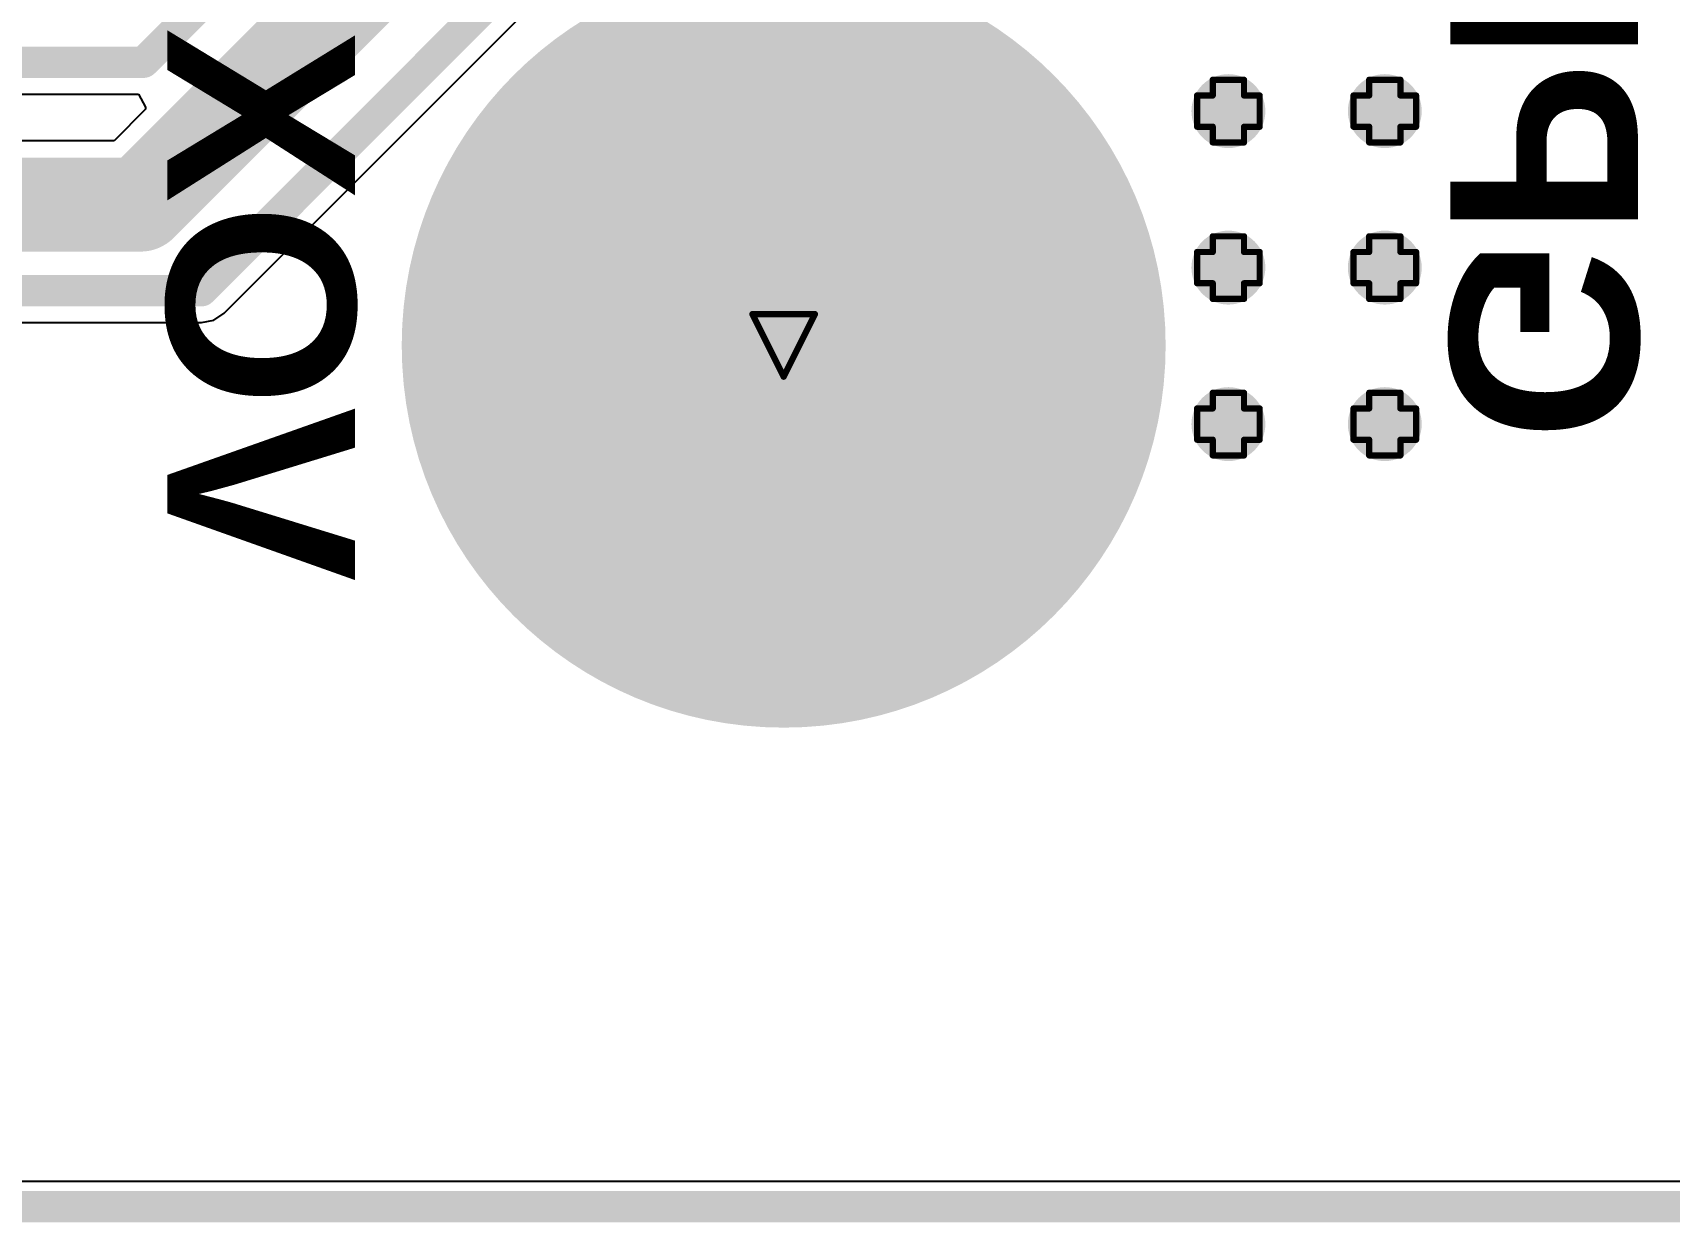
# Model space of a CAD drawing. Header units: inches. Extents: x -25 to 271, y -41 to 15.
# Drawn here: x 56.4 to 69.69, y -38.12 to -28.46 of the extents above; entities that cross this region are included whole.
import ezdxf

# ---------------------------------------------------------------- set-up
doc = ezdxf.new("R2010")
doc.units = ezdxf.units.IN
for name, color, linetype in [('Board_outline', 216, 'Continuous'), ('Bottom Layer', 5, 'Continuous'), ('Bottom Overlay', 54, 'Continuous'), ('Bottom Solder', 6, 'Continuous'), ('Dimensions', 6, 'Continuous'), ('Drill Drawing', 1, 'Continuous'), ('Multi-Layer', 9, 'Continuous'), ('Pad Holes', 156, 'Continuous'), ('Top Layer', 1, 'Continuous'), ('Top Solder', 216, 'Continuous'), ('Via Holes', 16, 'Continuous')]:
    doc.layers.add(name, color=color, linetype=linetype)
doc.styles.add('Arial_Bold', font='', dxfattribs={"height": 0.2})
doc.styles.get('Arial_Bold').set_extended_font_data('Arial', bold=True)

# ---------------------------------------------------------------- blocks, each defined once
blk = doc.blocks.new('SPACER_9')
at = {"layer": 'Bottom Layer'}
h = blk.add_hatch(color=5, dxfattribs=at)
edge = h.paths.add_edge_path()
edge.add_arc((0, 0), 2.99999908, 0, 360)
at = {"layer": 'Bottom Solder'}
h = blk.add_hatch(color=6, dxfattribs=at)
edge = h.paths.add_edge_path()
edge.add_arc((0, 0), 3.10159908, 0, 360)
at = {"layer": 'Multi-Layer'}
h = blk.add_hatch(color=9, dxfattribs=at)
edge = h.paths.add_edge_path()
edge.add_arc((0, 0), 2.99999908, 0, 360)
at = {"layer": 'Pad Holes'}
h = blk.add_hatch(color=7, dxfattribs=at)
edge = h.paths.add_edge_path()
edge.add_arc((0, 0), 1.84999884, 0, 360)
at = {"layer": 'Top Layer'}
h = blk.add_hatch(color=1, dxfattribs=at)
edge = h.paths.add_edge_path()
edge.add_arc((0, 0), 2.99999908, 0, 360)
at = {"layer": 'Top Solder'}
h = blk.add_hatch(color=216, dxfattribs=at)
edge = h.paths.add_edge_path()
edge.add_arc((0, 0), 3.10159908, 0, 360)

msp = doc.modelspace()

# ---------------------------------------------------------------- hatches: boundary and pattern name
at = {"layer": 'Bottom Layer'}
h = msp.add_hatch(color=5, dxfattribs=at)
edge = h.paths.add_edge_path()
edge.add_arc((66.11111999999999, -29.098494), 0.2999994, 0, 360)
h = msp.add_hatch(color=5, dxfattribs=at)
edge = h.paths.add_edge_path()
edge.add_arc((67.38112, -29.098494), 0.2999994, 0, 360)
h = msp.add_hatch(color=5, dxfattribs=at)
edge = h.paths.add_edge_path()
edge.add_arc((66.11111999999999, -30.368494), 0.2999994, 0, 360)
h = msp.add_hatch(color=5, dxfattribs=at)
edge = h.paths.add_edge_path()
edge.add_arc((67.38112, -30.368494), 0.2999994, 0, 360)
h = msp.add_hatch(color=5, dxfattribs=at)
edge = h.paths.add_edge_path()
edge.add_arc((66.11111999999999, -31.638494), 0.2999994, 0, 360)
h = msp.add_hatch(color=5, dxfattribs=at)
edge = h.paths.add_edge_path()
edge.add_arc((67.38112, -31.638494), 0.2999994, 0, 360)
at = {"layer": 'Top Layer'}
h = msp.add_hatch(color=1, dxfattribs=at)
edge = h.paths.add_edge_path()
edge.add_arc((66.11111999999999, -29.098494), 0.2999994, 0, 360)
h = msp.add_hatch(color=1, dxfattribs=at)
edge = h.paths.add_edge_path()
edge.add_arc((67.38112, -29.098494), 0.2999994, 0, 360)
h = msp.add_hatch(color=1, dxfattribs=at)
edge = h.paths.add_edge_path()
edge.add_arc((66.11111999999999, -30.368494), 0.2999994, 0, 360)
h = msp.add_hatch(color=1, dxfattribs=at)
edge = h.paths.add_edge_path()
edge.add_arc((67.38112, -30.368494), 0.2999994, 0, 360)
h = msp.add_hatch(color=1, dxfattribs=at)
edge = h.paths.add_edge_path()
edge.add_arc((66.11111999999999, -31.638494), 0.2999994, 0, 360)
h = msp.add_hatch(color=1, dxfattribs=at)
edge = h.paths.add_edge_path()
edge.add_arc((67.38112, -31.638494), 0.2999994, 0, 360)
at = {"layer": 'Via Holes'}
h = msp.add_hatch(color=7, dxfattribs=at)
edge = h.paths.add_edge_path()
edge.add_arc((66.11111999999999, -29.098494), 0.1499997, 0, 360)
h = msp.add_hatch(color=7, dxfattribs=at)
edge = h.paths.add_edge_path()
edge.add_arc((67.38112, -29.098494), 0.1499997, 0, 360)
h = msp.add_hatch(color=7, dxfattribs=at)
edge = h.paths.add_edge_path()
edge.add_arc((66.11111999999999, -30.368494), 0.1499997, 0, 360)
h = msp.add_hatch(color=7, dxfattribs=at)
edge = h.paths.add_edge_path()
edge.add_arc((67.38112, -30.368494), 0.1499997, 0, 360)
h = msp.add_hatch(color=7, dxfattribs=at)
edge = h.paths.add_edge_path()
edge.add_arc((66.11111999999999, -31.638494), 0.1499997, 0, 360)
h = msp.add_hatch(color=7, dxfattribs=at)
edge = h.paths.add_edge_path()
edge.add_arc((67.38112, -31.638494), 0.1499997, 0, 360)

# ---------------------------------------------------------------- linework, layer by layer
at = {"layer": 'Board_outline', "const_width": 0.1524}
msp.add_lwpolyline([(-16.51889, -37.988494), (73.481184, -37.988494)], dxfattribs=at)
at = {"layer": 'Bottom Layer'}
msp.add_line((73.48118146, -37.78458788), (42.90248214, -37.78458788), dxfattribs=at)
at = {"layer": 'Dimensions', "const_width": 0.254}
msp.add_lwpolyline([(50.827686, -37.988494), (73.150984, -37.988494)], dxfattribs=at)
at = {"layer": 'Drill Drawing', "const_width": 0.0508}
for points in [[(65.98411999999999, -28.971494), (65.98411999999999, -28.844494)], [(65.98411999999999, -28.844494), (66.23812, -28.844494)], [(66.23812, -28.971494), (66.23812, -28.844494)], [(67.25412, -28.971494), (67.25412, -28.844494)], [(67.25412, -28.844494), (67.50811999999999, -28.844494)], [(67.50811999999999, -28.971494), (67.50811999999999, -28.844494)], [(65.85712, -29.225494), (65.85712, -28.971494)], [(65.85712, -28.971494), (65.98411999999999, -28.971494)], [(66.23812, -28.971494), (66.36511999999999, -28.971494)], [(66.36511999999999, -29.225494), (66.36511999999999, -28.971494)], [(67.12711999999999, -29.225494), (67.12711999999999, -28.971494)], [(67.12711999999999, -28.971494), (67.25412, -28.971494)], [(67.50811999999999, -28.971494), (67.63511999999999, -28.971494)], [(67.63511999999999, -29.225494), (67.63511999999999, -28.971494)], [(65.85712, -29.225494), (65.98411999999999, -29.225494)], [(65.98411999999999, -29.352494), (65.98411999999999, -29.225494)], [(66.23812, -29.225494), (66.36511999999999, -29.225494)], [(66.23812, -29.352494), (66.23812, -29.225494)], [(67.12711999999999, -29.225494), (67.25412, -29.225494)], [(67.25412, -29.352494), (67.25412, -29.225494)], [(67.50811999999999, -29.225494), (67.63511999999999, -29.225494)], [(67.50811999999999, -29.352494), (67.50811999999999, -29.225494)], [(65.98411999999999, -29.352494), (66.23812, -29.352494)], [(67.25412, -29.352494), (67.50811999999999, -29.352494)], [(65.98411999999999, -30.241494), (65.98411999999999, -30.114494)], [(65.98411999999999, -30.114494), (66.23812, -30.114494)], [(66.23812, -30.241494), (66.23812, -30.114494)], [(67.25412, -30.241494), (67.25412, -30.114494)], [(67.25412, -30.114494), (67.50811999999999, -30.114494)], [(67.50811999999999, -30.241494), (67.50811999999999, -30.114494)], [(65.85712, -30.495494), (65.85712, -30.241494)], [(65.85712, -30.241494), (65.98411999999999, -30.241494)], [(66.23812, -30.241494), (66.36511999999999, -30.241494)], [(66.36511999999999, -30.495494), (66.36511999999999, -30.241494)], [(67.12711999999999, -30.495494), (67.12711999999999, -30.241494)], [(67.12711999999999, -30.241494), (67.25412, -30.241494)], [(67.50811999999999, -30.241494), (67.63511999999999, -30.241494)], [(67.63511999999999, -30.495494), (67.63511999999999, -30.241494)], [(65.85712, -30.495494), (65.98411999999999, -30.495494)], [(65.98411999999999, -30.622494), (65.98411999999999, -30.495494)], [(66.23812, -30.495494), (66.36511999999999, -30.495494)], [(66.23812, -30.622494), (66.23812, -30.495494)], [(67.12711999999999, -30.495494), (67.25412, -30.495494)], [(67.25412, -30.622494), (67.25412, -30.495494)], [(67.50811999999999, -30.495494), (67.63511999999999, -30.495494)], [(67.50811999999999, -30.622494), (67.50811999999999, -30.495494)], [(65.98411999999999, -30.622494), (66.23812, -30.622494)], [(67.25412, -30.622494), (67.50811999999999, -30.622494)], [(62.24599946, -30.74599896), (62.75399946, -30.74599896)], [(62.24599946, -30.74599896), (62.49999945999999, -31.25399896)], [(62.49999945999999, -31.25399896), (62.75399946, -30.74599896)], [(65.98411999999999, -31.511494), (65.98411999999999, -31.384494)], [(65.98411999999999, -31.384494), (66.23812, -31.384494)], [(66.23812, -31.511494), (66.23812, -31.384494)], [(67.25412, -31.511494), (67.25412, -31.384494)], [(67.25412, -31.384494), (67.50811999999999, -31.384494)], [(67.50811999999999, -31.511494), (67.50811999999999, -31.384494)], [(65.85712, -31.765494), (65.85712, -31.511494)], [(65.85712, -31.511494), (65.98411999999999, -31.511494)], [(66.23812, -31.511494), (66.36511999999999, -31.511494)], [(66.36511999999999, -31.765494), (66.36511999999999, -31.511494)], [(67.12711999999999, -31.765494), (67.12711999999999, -31.511494)], [(67.12711999999999, -31.511494), (67.25412, -31.511494)], [(67.50811999999999, -31.511494), (67.63511999999999, -31.511494)], [(67.63511999999999, -31.765494), (67.63511999999999, -31.511494)], [(65.85712, -31.765494), (65.98411999999999, -31.765494)], [(65.98411999999999, -31.892494), (65.98411999999999, -31.765494)], [(66.23812, -31.765494), (66.36511999999999, -31.765494)], [(66.23812, -31.892494), (66.23812, -31.765494)], [(67.12711999999999, -31.765494), (67.25412, -31.765494)], [(67.25412, -31.892494), (67.25412, -31.765494)], [(67.50811999999999, -31.765494), (67.63511999999999, -31.765494)], [(67.50811999999999, -31.892494), (67.50811999999999, -31.765494)], [(65.98411999999999, -31.892494), (66.23812, -31.892494)], [(67.25412, -31.892494), (67.50811999999999, -31.892494)]]:
    msp.add_lwpolyline(points, dxfattribs=at)
at = {"layer": 'Drill Drawing', "const_width": 0.0254}
for points in [[(65.97142, -28.844494, 1), (65.99682, -28.844494, 1)], [(65.97142, -28.844494, 1), (65.99682, -28.844494, 1)], [(66.22542, -28.844494, 1), (66.25081999999999, -28.844494, 1)], [(66.22542, -28.844494, 1), (66.25081999999999, -28.844494, 1)], [(67.24141999999999, -28.844494, 1), (67.26682, -28.844494, 1)], [(67.24141999999999, -28.844494, 1), (67.26682, -28.844494, 1)], [(67.49542, -28.844494, 1), (67.52082, -28.844494, 1)], [(67.49542, -28.844494, 1), (67.52082, -28.844494, 1)], [(65.84441999999999, -28.971494, 1), (65.86982, -28.971494, 1)], [(65.84441999999999, -28.971494, 1), (65.86982, -28.971494, 1)], [(65.97142, -28.971494, 1), (65.99682, -28.971494, 1)], [(65.97142, -28.971494, 1), (65.99682, -28.971494, 1)], [(66.22542, -28.971494, 1), (66.25081999999999, -28.971494, 1)], [(66.22542, -28.971494, 1), (66.25081999999999, -28.971494, 1)], [(66.35242, -28.971494, 1), (66.37782, -28.971494, 1)], [(66.35242, -28.971494, 1), (66.37782, -28.971494, 1)], [(67.11442, -28.971494, 1), (67.13982, -28.971494, 1)], [(67.11442, -28.971494, 1), (67.13982, -28.971494, 1)], [(67.24141999999999, -28.971494, 1), (67.26682, -28.971494, 1)], [(67.24141999999999, -28.971494, 1), (67.26682, -28.971494, 1)], [(67.49542, -28.971494, 1), (67.52082, -28.971494, 1)], [(67.49542, -28.971494, 1), (67.52082, -28.971494, 1)], [(67.62242, -28.971494, 1), (67.64782, -28.971494, 1)], [(67.62242, -28.971494, 1), (67.64782, -28.971494, 1)], [(65.84441999999999, -29.225494, 1), (65.86982, -29.225494, 1)], [(65.84441999999999, -29.225494, 1), (65.86982, -29.225494, 1)], [(65.97142, -29.225494, 1), (65.99682, -29.225494, 1)], [(65.97142, -29.225494, 1), (65.99682, -29.225494, 1)], [(66.22542, -29.225494, 1), (66.25081999999999, -29.225494, 1)], [(66.22542, -29.225494, 1), (66.25081999999999, -29.225494, 1)], [(66.35242, -29.225494, 1), (66.37782, -29.225494, 1)], [(66.35242, -29.225494, 1), (66.37782, -29.225494, 1)], [(67.11442, -29.225494, 1), (67.13982, -29.225494, 1)], [(67.11442, -29.225494, 1), (67.13982, -29.225494, 1)], [(67.24141999999999, -29.225494, 1), (67.26682, -29.225494, 1)], [(67.24141999999999, -29.225494, 1), (67.26682, -29.225494, 1)], [(67.49542, -29.225494, 1), (67.52082, -29.225494, 1)], [(67.49542, -29.225494, 1), (67.52082, -29.225494, 1)], [(67.62242, -29.225494, 1), (67.64782, -29.225494, 1)], [(67.62242, -29.225494, 1), (67.64782, -29.225494, 1)], [(65.97142, -29.352494, 1), (65.99682, -29.352494, 1)], [(65.97142, -29.352494, 1), (65.99682, -29.352494, 1)], [(66.22542, -29.352494, 1), (66.25081999999999, -29.352494, 1)], [(66.22542, -29.352494, 1), (66.25081999999999, -29.352494, 1)], [(67.24141999999999, -29.352494, 1), (67.26682, -29.352494, 1)], [(67.24141999999999, -29.352494, 1), (67.26682, -29.352494, 1)], [(67.49542, -29.352494, 1), (67.52082, -29.352494, 1)], [(67.49542, -29.352494, 1), (67.52082, -29.352494, 1)], [(65.97142, -30.114494, 1), (65.99682, -30.114494, 1)], [(65.97142, -30.114494, 1), (65.99682, -30.114494, 1)], [(66.22542, -30.114494, 1), (66.25081999999999, -30.114494, 1)], [(66.22542, -30.114494, 1), (66.25081999999999, -30.114494, 1)], [(67.24141999999999, -30.114494, 1), (67.26682, -30.114494, 1)], [(67.24141999999999, -30.114494, 1), (67.26682, -30.114494, 1)], [(67.49542, -30.114494, 1), (67.52082, -30.114494, 1)], [(67.49542, -30.114494, 1), (67.52082, -30.114494, 1)], [(65.84441999999999, -30.241494, 1), (65.86982, -30.241494, 1)], [(65.84441999999999, -30.241494, 1), (65.86982, -30.241494, 1)], [(65.97142, -30.241494, 1), (65.99682, -30.241494, 1)], [(65.97142, -30.241494, 1), (65.99682, -30.241494, 1)], [(66.22542, -30.241494, 1), (66.25081999999999, -30.241494, 1)], [(66.22542, -30.241494, 1), (66.25081999999999, -30.241494, 1)], [(66.35242, -30.241494, 1), (66.37782, -30.241494, 1)], [(66.35242, -30.241494, 1), (66.37782, -30.241494, 1)], [(67.11442, -30.241494, 1), (67.13982, -30.241494, 1)], [(67.11442, -30.241494, 1), (67.13982, -30.241494, 1)], [(67.24141999999999, -30.241494, 1), (67.26682, -30.241494, 1)], [(67.24141999999999, -30.241494, 1), (67.26682, -30.241494, 1)], [(67.49542, -30.241494, 1), (67.52082, -30.241494, 1)], [(67.49542, -30.241494, 1), (67.52082, -30.241494, 1)], [(67.62242, -30.241494, 1), (67.64782, -30.241494, 1)], [(67.62242, -30.241494, 1), (67.64782, -30.241494, 1)], [(65.84441999999999, -30.495494, 1), (65.86982, -30.495494, 1)], [(65.84441999999999, -30.495494, 1), (65.86982, -30.495494, 1)], [(65.97142, -30.495494, 1), (65.99682, -30.495494, 1)], [(65.97142, -30.495494, 1), (65.99682, -30.495494, 1)], [(66.22542, -30.495494, 1), (66.25081999999999, -30.495494, 1)], [(66.22542, -30.495494, 1), (66.25081999999999, -30.495494, 1)], [(66.35242, -30.495494, 1), (66.37782, -30.495494, 1)], [(66.35242, -30.495494, 1), (66.37782, -30.495494, 1)], [(67.11442, -30.495494, 1), (67.13982, -30.495494, 1)], [(67.11442, -30.495494, 1), (67.13982, -30.495494, 1)], [(67.24141999999999, -30.495494, 1), (67.26682, -30.495494, 1)], [(67.24141999999999, -30.495494, 1), (67.26682, -30.495494, 1)], [(67.49542, -30.495494, 1), (67.52082, -30.495494, 1)], [(67.49542, -30.495494, 1), (67.52082, -30.495494, 1)], [(67.62242, -30.495494, 1), (67.64782, -30.495494, 1)], [(67.62242, -30.495494, 1), (67.64782, -30.495494, 1)], [(65.97142, -30.622494, 1), (65.99682, -30.622494, 1)], [(65.97142, -30.622494, 1), (65.99682, -30.622494, 1)], [(66.22542, -30.622494, 1), (66.25081999999999, -30.622494, 1)], [(66.22542, -30.622494, 1), (66.25081999999999, -30.622494, 1)], [(67.24141999999999, -30.622494, 1), (67.26682, -30.622494, 1)], [(67.24141999999999, -30.622494, 1), (67.26682, -30.622494, 1)], [(67.49542, -30.622494, 1), (67.52082, -30.622494, 1)], [(67.49542, -30.622494, 1), (67.52082, -30.622494, 1)], [(62.23329945999999, -30.74599896, 1), (62.25869946, -30.74599896, 1)], [(62.23329945999999, -30.74599896, 1), (62.25869946, -30.74599896, 1)], [(62.74129945999999, -30.74599896, 1), (62.76669946000001, -30.74599896, 1)], [(62.74129945999999, -30.74599896, 1), (62.76669946000001, -30.74599896, 1)], [(62.48729946, -31.25399896, 1), (62.51269945999999, -31.25399896, 1)], [(62.48729946, -31.25399896, 1), (62.51269945999999, -31.25399896, 1)], [(65.97142, -31.384494, 1), (65.99682, -31.384494, 1)], [(65.97142, -31.384494, 1), (65.99682, -31.384494, 1)], [(66.22542, -31.384494, 1), (66.25081999999999, -31.384494, 1)], [(66.22542, -31.384494, 1), (66.25081999999999, -31.384494, 1)], [(67.24141999999999, -31.384494, 1), (67.26682, -31.384494, 1)], [(67.24141999999999, -31.384494, 1), (67.26682, -31.384494, 1)], [(67.49542, -31.384494, 1), (67.52082, -31.384494, 1)], [(67.49542, -31.384494, 1), (67.52082, -31.384494, 1)], [(65.84441999999999, -31.511494, 1), (65.86982, -31.511494, 1)], [(65.84441999999999, -31.511494, 1), (65.86982, -31.511494, 1)], [(65.97142, -31.511494, 1), (65.99682, -31.511494, 1)], [(65.97142, -31.511494, 1), (65.99682, -31.511494, 1)], [(66.22542, -31.511494, 1), (66.25081999999999, -31.511494, 1)], [(66.22542, -31.511494, 1), (66.25081999999999, -31.511494, 1)], [(66.35242, -31.511494, 1), (66.37782, -31.511494, 1)], [(66.35242, -31.511494, 1), (66.37782, -31.511494, 1)], [(67.11442, -31.511494, 1), (67.13982, -31.511494, 1)], [(67.11442, -31.511494, 1), (67.13982, -31.511494, 1)], [(67.24141999999999, -31.511494, 1), (67.26682, -31.511494, 1)], [(67.24141999999999, -31.511494, 1), (67.26682, -31.511494, 1)], [(67.49542, -31.511494, 1), (67.52082, -31.511494, 1)], [(67.49542, -31.511494, 1), (67.52082, -31.511494, 1)], [(67.62242, -31.511494, 1), (67.64782, -31.511494, 1)], [(67.62242, -31.511494, 1), (67.64782, -31.511494, 1)], [(65.84441999999999, -31.765494, 1), (65.86982, -31.765494, 1)], [(65.84441999999999, -31.765494, 1), (65.86982, -31.765494, 1)], [(65.97142, -31.765494, 1), (65.99682, -31.765494, 1)], [(65.97142, -31.765494, 1), (65.99682, -31.765494, 1)], [(66.22542, -31.765494, 1), (66.25081999999999, -31.765494, 1)], [(66.22542, -31.765494, 1), (66.25081999999999, -31.765494, 1)], [(66.35242, -31.765494, 1), (66.37782, -31.765494, 1)], [(66.35242, -31.765494, 1), (66.37782, -31.765494, 1)], [(67.11442, -31.765494, 1), (67.13982, -31.765494, 1)], [(67.11442, -31.765494, 1), (67.13982, -31.765494, 1)], [(67.24141999999999, -31.765494, 1), (67.26682, -31.765494, 1)], [(67.24141999999999, -31.765494, 1), (67.26682, -31.765494, 1)], [(67.49542, -31.765494, 1), (67.52082, -31.765494, 1)], [(67.49542, -31.765494, 1), (67.52082, -31.765494, 1)], [(67.62242, -31.765494, 1), (67.64782, -31.765494, 1)], [(67.62242, -31.765494, 1), (67.64782, -31.765494, 1)], [(65.97142, -31.892494, 1), (65.99682, -31.892494, 1)], [(65.97142, -31.892494, 1), (65.99682, -31.892494, 1)], [(66.22542, -31.892494, 1), (66.25081999999999, -31.892494, 1)], [(66.22542, -31.892494, 1), (66.25081999999999, -31.892494, 1)], [(67.24141999999999, -31.892494, 1), (67.26682, -31.892494, 1)], [(67.24141999999999, -31.892494, 1), (67.26682, -31.892494, 1)], [(67.49542, -31.892494, 1), (67.52082, -31.892494, 1)], [(67.49542, -31.892494, 1), (67.52082, -31.892494, 1)]]:
    msp.add_lwpolyline(points, format="xyb", close=True, dxfattribs=at)
at = {"layer": 'Top Layer'}
for p, q in [((57.95584548, -30.73932384), (61.48969921999999, -27.2054701)), ((57.95584548, -30.73932384), (60.70157532, -27.993594)), ((45.4823195, -28.96097586), (57.26204447999999, -28.96097586)), ((57.26204447999999, -28.96097586), (57.31653764, -29.0666424)), ((57.31880078, -29.0838255), (57.062878, -29.33974827999999)), ((57.31653764, -29.0666424), (57.31880078, -29.0838255)), ((57.062878, -29.33974827999999), (51.36346597999999, -29.33974827999999)), ((51.84707182, -30.81517586), (57.77272164, -30.81517586)), ((52.05222, -30.81517586), (57.77272164, -30.81517586)), ((57.77272164, -30.81517586), (57.87182736, -30.79546291999999)), ((57.77272164, -30.81517586), (57.87182736, -30.79546291999999)), ((57.87182736, -30.79546291999999), (57.95584548, -30.73932384)), ((57.87182736, -30.79546291999999), (57.95584548, -30.73932384)), ((73.48118146, -37.78458788), (43.68334418, -37.78458788)), ((73.48118146, -37.78458788), (52.05222, -37.78458788))]:
    msp.add_line(p, q, dxfattribs=at)
for points, const_width in [([(57.30262352, -28.70199999999999), (62.07252, -23.93210352)], 0.254), ([(57.27742163999999, -29.8577), (61.38942763999999, -25.745694)], 0.7619999999999999), ([(57.77272164, -30.5562), (61.3824274, -26.94649424)], 0.254), ([(45.37504768, -28.70199999999999), (57.30262352, -28.70199999999999)], 0.254), ([(51.36345328, -29.8577), (57.27742163999999, -29.8577)], 0.7619999999999999), ([(51.7398, -30.5562), (57.77272164, -30.5562)], 0.254)]:
    msp.add_lwpolyline(points, dxfattribs=dict(at, const_width=const_width))
for points, const_width in [([(57.23912352, -28.70199999999999, 1), (57.36612352, -28.70199999999999, 1)], 0.127), ([(57.23912352, -28.70199999999999, 1), (57.36612352, -28.70199999999999, 1)], 0.127), ([(57.08692163999999, -29.8577, 1), (57.46792164, -29.8577, 1)], 0.3809999999999999), ([(57.08692163999999, -29.8577, 1), (57.46792164, -29.8577, 1)], 0.3809999999999999), ([(57.70922164, -30.5562, 1), (57.83622164, -30.5562, 1)], 0.127), ([(57.70922164, -30.5562, 1), (57.83622164, -30.5562, 1)], 0.127)]:
    msp.add_lwpolyline(points, format="xyb", close=True, dxfattribs=dict(at, const_width=const_width))

# ---------------------------------------------------------------- block references
msp.add_blockref('SPACER_9', (62.49999945999999, -30.99999896))

# ---------------------------------------------------------------- texts
at = {"layer": 'Bottom Overlay', "style": 'Arial_Bold', "text_generation_flag": 2}
for s, p in [('VOXL_EN_BUCK', (57.49382709999999, -32.9184)), ('GPIO23', (67.9125261, -31.77539999999999))]:
    msp.add_text(s, height=1.524, rotation=270, dxfattribs=at).set_placement(p)

doc.saveas('drawing.dxf')
